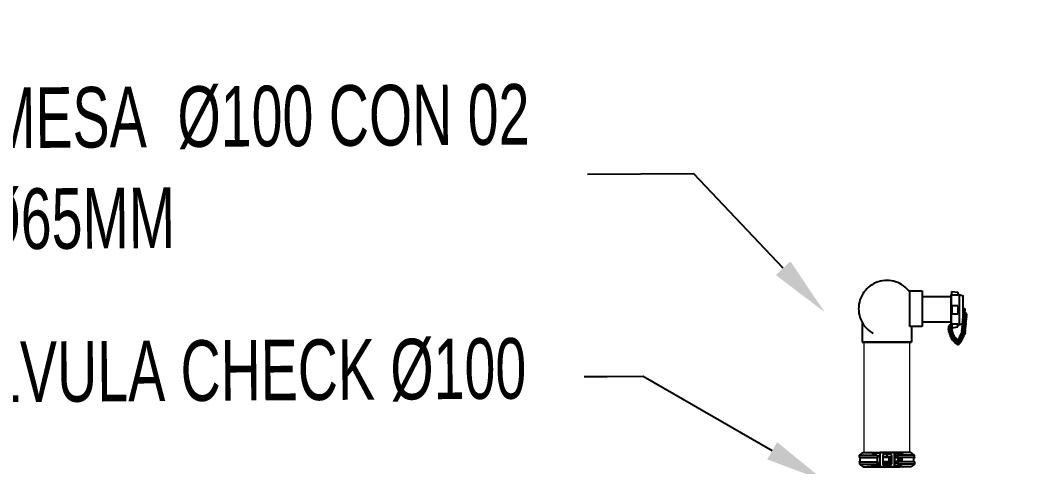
# Model space of a CAD drawing. Header units: millimetres. Extents: x 2471 to 2909, y 1327 to 1568.
# Drawn here: x 2778.845 to 2781.341, y 1411.479 to 1412.585 of the extents above; entities that cross this region are included whole.
import ezdxf
from ezdxf import colors
from ezdxf.entities.mleader import LeaderData, LeaderLine
from ezdxf.math import Vec2, Vec3

# ---------------------------------------------------------------- set-up
doc = ezdxf.new("R2010")
doc.units = ezdxf.units.MM
doc.linetypes.add('DASHED2', pattern=[0.375, 0.25, -0.125])
doc.layers.get('0').update_dxf_attribs({"color": 251, "lineweight": 9})
for name, color, linetype, lineweight in [('000 SOS 911 TEXTOS ACI', 7, 'Continuous', 9), ('000 SOS 911 TUB. ENTERRADA  ACI', 5, 'DASHED2', 25), ('000 SOS 911 TUBERIA ACI', 3, 'Continuous', 9)]:
    doc.layers.add(name, color=color, linetype=linetype, lineweight=lineweight)
doc.styles.add('PIPE', font='ARIALN.TTF', dxfattribs={"width": 0.8})

msp = doc.modelspace()

# ---------------------------------------------------------------- linework, layer by layer
at = {"color": 1, "linetype": 'Continuous', "ltscale": 0.05}
for p, q in [((2780.9339, 1411.515, 0), (2780.9339, 1411.7883, 0)), ((2781.0467, 1411.515, 0), (2781.0467, 1411.7883, 0))]:
    msp.add_line(p, q, dxfattribs=at)
at = {"layer": '000 SOS 911 TUB. ENTERRADA  ACI', "color": 3}
for p, q in [((2781.0464, 1411.9152, 0), (2781.0775, 1411.9152, 0)), ((2781.0464, 1411.8265, 0), (2781.0464, 1411.9152, 0)), ((2781.0775, 1411.9152, 0), (2781.0775, 1411.8265, 0)), ((2781.1489, 1411.8311, 0), (2781.1489, 1411.9063, 0)), ((2781.1489, 1411.9063, 0), (2781.1507, 1411.9063, 0)), ((2781.1489, 1411.9063, 0), (2781.1489, 1411.8311, 0)), ((2781.1507, 1411.9063, 0), (2781.1489, 1411.9063, 0)), ((2781.1507, 1411.9138, 0), (2781.1657, 1411.9115, 0)), ((2781.1507, 1411.9047, 0), (2781.1507, 1411.9138, 0)), ((2781.1657, 1411.9047, 0), (2781.1507, 1411.9047, 0)), ((2781.1657, 1411.9115, 0), (2781.1657, 1411.9047, 0)), ((2781.1657, 1411.9063, 0), (2781.1685, 1411.9063, 0)), ((2781.1685, 1411.9063, 0), (2781.1685, 1411.8311, 0)), ((2781.1685, 1411.9063, 0), (2781.1789, 1411.9024, 0)), ((2781.1489, 1411.9003, 0), (2781.0775, 1411.9003, 0)), ((2781.1489, 1411.9003, 0), (2781.0958, 1411.9003, 0)), ((2781.1507, 1411.8779, 0), (2781.1507, 1411.8575, 0)), ((2781.1657, 1411.8779, 0), (2781.1507, 1411.8779, 0)), ((2781.1657, 1411.8779, 0), (2781.1657, 1411.8575, 0)), ((2781.1789, 1411.859, 0), (2781.1789, 1411.9024, 0)), ((2781.1657, 1411.8575, 0), (2781.1507, 1411.8575, 0)), ((2781.1789, 1411.8658, 0), (2781.1789, 1411.8716, 0)), ((2781.1789, 1411.8716, 0), (2781.1831, 1411.8716, 0)), ((2781.1802, 1411.8658, 0), (2781.1789, 1411.8658, 0)), ((2781.18, 1411.8682, 0), (2781.181, 1411.8589, 0)), ((2781.1817, 1411.8684, 0), (2781.1828, 1411.8591, 0)), ((2781.1831, 1411.8658, 0), (2781.182, 1411.8658, 0)), ((2781.1831, 1411.8716, 0), (2781.1831, 1411.8658, 0)), ((2780.9284, 1411.8372, 0), (2780.9284, 1411.7883, 0)), ((2781.1489, 1411.8371, 0), (2781.0775, 1411.8371, 0)), ((2781.1489, 1411.8371, 0), (2781.0958, 1411.8371, 0)), ((2781.1507, 1411.8311, 0), (2781.1489, 1411.8311, 0)), ((2781.1657, 1411.8327, 0), (2781.1507, 1411.8327, 0)), ((2781.1507, 1411.8327, 0), (2781.1507, 1411.8285, 0)), ((2781.1657, 1411.8259, 0), (2781.1657, 1411.8327, 0)), ((2781.1685, 1411.8311, 0), (2781.1657, 1411.8311, 0)), ((2781.1685, 1411.8311, 0), (2781.1762, 1411.834, 0)), ((2781.1789, 1411.8434, 0), (2781.1789, 1411.8453, 0)), ((2781.1789, 1411.8375, 0), (2781.1789, 1411.8404, 0)), ((2781.0775, 1411.8265, 0), (2781.0464, 1411.8265, 0)), ((2781.051, 1411.8265, 0), (2781.051, 1411.7883, 0)), ((2781.1516, 1411.8237, 0), (2781.1657, 1411.8259, 0)), ((2780.9284, 1411.7883, 0), (2781.051, 1411.7883, 0)), ((2781.051, 1411.7883, 0), (2780.9284, 1411.7883, 0)), ((2780.9221, 1411.5085, 0), (2780.9314, 1411.515, 0)), ((2780.9221, 1411.5085, 0), (2780.9641, 1411.5085, 0)), ((2780.9221, 1411.5024, 0), (2780.9221, 1411.5085, 0)), ((2780.9314, 1411.515, 0), (2781.0082, 1411.515, 0)), ((2780.9641, 1411.5085, 0), (2780.9501, 1411.515, 0)), ((2780.9724, 1411.5113, 0), (2780.9501, 1411.515, 0)), ((2780.9649, 1411.5065, 0), (2780.9724, 1411.5065, 0)), ((2781.0492, 1411.515, 0), (2780.9724, 1411.515, 0)), ((2780.9724, 1411.515, 0), (2780.9724, 1411.4794, 0)), ((2780.9797, 1411.5085, 0), (2780.9797, 1411.4859, 0)), ((2780.9797, 1411.5044, 0), (2780.9903, 1411.505, 0)), ((2780.9996, 1411.51, 0), (2780.9811, 1411.51, 0)), ((2780.9903, 1411.5024, 0), (2780.9903, 1411.515, 0)), ((2780.9903, 1411.505, 0), (2781.0009, 1411.5045, 0)), ((2781.0009, 1411.5085, 0), (2781.0009, 1411.4859, 0)), ((2781.0082, 1411.515, 0), (2781.0082, 1411.4794, 0)), ((2781.0082, 1411.5113, 0), (2781.0305, 1411.515, 0)), ((2781.0164, 1411.5065, 0), (2781.0094, 1411.5065, 0)), ((2781.0165, 1411.5085, 0), (2781.0305, 1411.515, 0)), ((2781.0585, 1411.5085, 0), (2781.0165, 1411.5085, 0)), ((2781.0585, 1411.5085, 0), (2781.0492, 1411.515, 0)), ((2781.0585, 1411.5024, 0), (2781.0585, 1411.5085, 0)), ((2780.9221, 1411.5024, 0), (2780.9667, 1411.5024, 0)), ((2780.9221, 1411.492, 0), (2780.9221, 1411.4859, 0)), ((2780.9221, 1411.492, 0), (2780.9666, 1411.492, 0)), ((2780.9221, 1411.4859, 0), (2780.9641, 1411.4859, 0)), ((2780.9221, 1411.4859, 0), (2780.9314, 1411.4794, 0)), ((2780.9239, 1411.4948, 0), (2780.9239, 1411.4996, 0)), ((2780.9314, 1411.4794, 0), (2781.0082, 1411.4794, 0)), ((2781.0404, 1411.4794, 0), (2780.9402, 1411.4794, 0)), ((2780.9641, 1411.4859, 0), (2780.9501, 1411.4794, 0)), ((2780.9724, 1411.4831, 0), (2780.9501, 1411.4794, 0)), ((2780.9583, 1411.4794, 0), (2781.0224, 1411.4794, 0)), ((2780.9649, 1411.4879, 0), (2780.9724, 1411.4879, 0)), ((2781.0492, 1411.4794, 0), (2780.9724, 1411.4794, 0)), ((2781.0009, 1411.5024, 0), (2780.9797, 1411.5024, 0)), ((2781.0009, 1411.4921, 0), (2780.9797, 1411.4921, 0)), ((2780.9797, 1411.49, 0), (2780.9903, 1411.4892, 0)), ((2780.9996, 1411.4845, 0), (2780.9811, 1411.4845, 0)), ((2780.9903, 1411.4921, 0), (2780.9903, 1411.4794, 0)), ((2780.9903, 1411.4892, 0), (2781.0009, 1411.49, 0)), ((2780.9948, 1411.5024, 0), (2780.9948, 1411.4921, 0)), ((2780.9948, 1411.4987, 0), (2780.996, 1411.4921, 0)), ((2780.9955, 1411.5024, 0), (2780.9975, 1411.4921, 0)), ((2780.9968, 1411.5024, 0), (2780.9988, 1411.4921, 0)), ((2780.9983, 1411.5024, 0), (2781.0003, 1411.4921, 0)), ((2780.9994, 1411.5024, 0), (2781.0009, 1411.4948, 0)), ((2781.0082, 1411.4831, 0), (2781.0305, 1411.4794, 0)), ((2781.0164, 1411.502, 0), (2781.0094, 1411.502, 0)), ((2781.0164, 1411.4924, 0), (2781.0094, 1411.4924, 0)), ((2781.0164, 1411.4879, 0), (2781.0094, 1411.4879, 0)), ((2781.0165, 1411.5021, 0), (2781.0166, 1411.5016, 0)), ((2781.0585, 1411.4859, 0), (2781.0165, 1411.4859, 0)), ((2781.0165, 1411.4859, 0), (2781.0305, 1411.4794, 0)), ((2781.0585, 1411.5024, 0), (2781.0169, 1411.5024, 0)), ((2781.0585, 1411.492, 0), (2781.0169, 1411.492, 0)), ((2781.0177, 1411.4961, 0), (2781.0185, 1411.4921, 0)), ((2781.0179, 1411.5024, 0), (2781.0199, 1411.4921, 0)), ((2781.0193, 1411.5024, 0), (2781.0212, 1411.4921, 0)), ((2781.0207, 1411.5024, 0), (2781.0227, 1411.4921, 0)), ((2781.0219, 1411.5024, 0), (2781.0239, 1411.4921, 0)), ((2781.0233, 1411.5024, 0), (2781.0252, 1411.4921, 0)), ((2781.0247, 1411.5024, 0), (2781.0267, 1411.4921, 0)), ((2781.0259, 1411.5024, 0), (2781.0272, 1411.4959, 0)), ((2781.0272, 1411.5024, 0), (2781.0272, 1411.492, 0)), ((2781.0585, 1411.4859, 0), (2781.0492, 1411.4794, 0)), ((2781.0568, 1411.4948, 0), (2781.0568, 1411.4996, 0)), ((2781.0585, 1411.492, 0), (2781.0585, 1411.4859, 0))]:
    msp.add_line(p, q, dxfattribs=at)
for centre, radius, start, end in [((2780.9897, 1411.8708, 0), 0.0699, 35.7299, 324.2701), ((2781.1825, 1411.8501, 0), 0.00488, 140.9779, 293.9466), ((2781.1827, 1411.8559, 0), 0.00488, 112.7625, 298.6708), ((2781.1808, 1411.8687, 0), 0.00136, 314.3821, 234.4301), ((2781.1827, 1411.8559, 0), 0.00301, 122.1099, 282.6579), ((2781.1809, 1411.868, 0), 0.000948, 29.3089, 163.614), ((2781.1825, 1411.8501, 0), 0.00488, 316.2266, 118.6708), ((2781.1819, 1411.8589, 0), 0.000875, 182.8061, 10.1169), ((2781.1825, 1411.8501, 0), 0.00301, 319.6148, 102.6579), ((2781.1827, 1411.8559, 0), 0.00488, 320.9779, 92.026), ((2781.1827, 1411.8559, 0), 0.00301, 324.6375, 89.272), ((2781.147, 1411.8253, 0), 0.00488, 321.4125, 298.606), ((2781.147, 1411.8253, 0), 0.00301, 328.4165, 290.6799), ((2781.1806, 1411.8272, 0), 0.00488, 138.9502, 295.3046), ((2781.181, 1411.8331, 0), 0.00488, 141.4566, 296.6875), ((2781.1814, 1411.8386, 0), 0.00488, 139.9435, 298.8432), ((2781.1818, 1411.8443, 0), 0.00488, 136.2266, 297.5827), ((2781.1806, 1411.8272, 0), 0.00301, 142.1526, 283.8632), ((2781.181, 1411.8331, 0), 0.00301, 147.3878, 279.0312), ((2781.1814, 1411.8386, 0), 0.00301, 144.0896, 288.7693), ((2781.1806, 1411.8272, 0), 0.00488, 317.8217, 116.6875), ((2781.181, 1411.8331, 0), 0.00488, 318.9502, 118.8432), ((2781.1818, 1411.8443, 0), 0.00301, 139.6148, 283.0884), ((2781.1814, 1411.8386, 0), 0.00488, 321.4566, 117.5827), ((2781.1825, 1411.8501, 0), 0.00301, 144.6375, 276.9889), ((2781.1818, 1411.8443, 0), 0.00488, 319.9435, 113.9466), ((2781.181, 1411.8331, 0), 0.00301, 322.1526, 108.7693), ((2781.1806, 1411.8272, 0), 0.00301, 323.1404, 99.0312), ((2781.1814, 1411.8386, 0), 0.00301, 327.3878, 103.0884), ((2781.1818, 1411.8443, 0), 0.00301, 324.0896, 96.9889), ((2781.1466, 1411.8199, 0), 0.00488, 141.4125, 311.88), ((2781.1476, 1411.8143, 0), 0.00488, 154.2647, 319.238), ((2781.1466, 1411.8199, 0), 0.00301, 148.4165, 297.956), ((2781.1466, 1411.8199, 0), 0.00488, 334.2647, 118.606), ((2781.1476, 1411.8143, 0), 0.00488, 341.538, 131.88), ((2781.1494, 1411.8088, 0), 0.00488, 161.538, 322.9852), ((2781.1476, 1411.8143, 0), 0.00301, 158.6099, 302.9909), ((2781.1466, 1411.8199, 0), 0.00301, 338.6099, 110.6799), ((2781.1494, 1411.8088, 0), 0.00488, 345.6057, 139.238), ((2781.1476, 1411.8143, 0), 0.00301, 345.1281, 117.956), ((2781.1494, 1411.8088, 0), 0.00301, 165.1281, 313.0022), ((2781.1513, 1411.8036, 0), 0.00488, 165.6057, 324.3798), ((2781.1513, 1411.8036, 0), 0.00488, 346.7147, 142.9852), ((2781.1494, 1411.8088, 0), 0.00301, 351.5795, 122.9909), ((2781.1513, 1411.8036, 0), 0.00301, 171.5795, 309.201), ((2781.1513, 1411.8036, 0), 0.00301, 350.6338, 133.0022), ((2781.1536, 1411.7982, 0), 0.00488, 11.5353, 144.3798), ((2781.1741, 1411.8008, 0), 0.00488, 119.3024, 278.7204), ((2781.1741, 1411.8008, 0), 0.00301, 126.2022, 267.1315), ((2781.1766, 1411.8057, 0), 0.00488, 116.3285, 276.5161), ((2781.1766, 1411.8057, 0), 0.00301, 121.6754, 268.3925), ((2781.1741, 1411.8008, 0), 0.00488, 301.2282, 96.5161), ((2781.1741, 1411.8008, 0), 0.00301, 306.4841, 88.3925), ((2781.1792, 1411.8106, 0), 0.00488, 144.1882, 273.8072), ((2781.1795, 1411.816, 0), 0.00488, 140.4179, 301.2899), ((2781.1799, 1411.8216, 0), 0.00488, 137.8217, 297.9362), ((2781.1792, 1411.8106, 0), 0.00301, 151.6521, 262.4314), ((2781.1766, 1411.8057, 0), 0.00488, 299.3024, 93.8072), ((2781.1795, 1411.816, 0), 0.00301, 145.4944, 294.209), ((2781.1792, 1411.8106, 0), 0.00488, 296.3285, 121.2899), ((2781.1799, 1411.8216, 0), 0.00301, 143.1404, 285.9173), ((2781.1766, 1411.8057, 0), 0.00301, 306.2022, 82.4314), ((2781.1795, 1411.816, 0), 0.00488, 324.1882, 117.9362), ((2781.1799, 1411.8216, 0), 0.00488, 320.4179, 115.3046), ((2781.1792, 1411.8106, 0), 0.00301, 301.6754, 114.209), ((2781.1795, 1411.816, 0), 0.00301, 331.6521, 105.9173), ((2781.1799, 1411.8216, 0), 0.00301, 325.4944, 103.8632), ((2781.1536, 1411.7982, 0), 0.00488, 166.7147, 348.9915), ((2781.1536, 1411.7982, 0), 0.00301, 170.6338, 337.9565), ((2781.1536, 1411.7982, 0), 0.00301, 17.0303, 129.201), ((2781.1576, 1411.7944, 0), 0.00488, 9.6747, 168.9915), ((2781.1576, 1411.7944, 0), 0.00488, 191.5353, 346.7667), ((2781.1576, 1411.7944, 0), 0.00301, 17.1856, 157.9565), ((2781.1576, 1411.7944, 0), 0.00301, 197.0303, 339.77), ((2781.1613, 1411.7905, 0), 0.00488, 189.6747, 266.3628), ((2781.1613, 1411.7905, 0), 0.00488, 42.6967, 166.7667), ((2781.1613, 1411.7905, 0), 0.00301, 197.1856, 258.1736), ((2781.1613, 1411.7905, 0), 0.00301, 20.331, 159.77), ((2781.1656, 1411.7873, 0), 0.00488, 109.417, 82.9447), ((2781.1656, 1411.7873, 0), 0.00301, 115.237, 79.5967), ((2781.1613, 1411.7905, 0), 0.00301, 295.237, 349.4979), ((2781.1613, 1411.7905, 0), 0.00488, 289.417, 327.1322), ((2781.169, 1411.7911, 0), 0.00488, 114.2864, 262.9447), ((2781.169, 1411.7911, 0), 0.00301, 121.7195, 259.5967), ((2781.1719, 1411.7957, 0), 0.00488, 121.2282, 271.3944), ((2781.1719, 1411.7957, 0), 0.00301, 126.4841, 264.2582), ((2781.169, 1411.7911, 0), 0.00488, 286.3782, 91.3944), ((2781.169, 1411.7911, 0), 0.00301, 296.125, 84.2582), ((2781.1719, 1411.7957, 0), 0.00488, 294.2864, 98.7204), ((2781.1719, 1411.7957, 0), 0.00301, 301.7195, 87.1315), ((2780.9811, 1411.5086, 0), 0.0014, 91.1954, 181.7106), ((2780.9995, 1411.5086, 0), 0.0014, 358.2894, 88.8046), ((2781.0111, 1411.5042, 0), 0.00284, 126.888, 233.112), ((2781.0147, 1411.5042, 0), 0.00284, 306.888, 53.112), ((2780.9811, 1411.4859, 0), 0.0014, 178.2894, 268.8046), ((2780.9995, 1411.4859, 0), 0.0014, 271.1954, 1.7106), ((2781.0188, 1411.4972, 0), 0.0105, 153.1303, 206.8697), ((2781.0111, 1411.4902, 0), 0.00284, 126.888, 233.112), ((2781.0087, 1411.4972, 0), 0.00909, 328.4358, 31.5642), ((2781.0147, 1411.4902, 0), 0.00284, 306.888, 53.112)]:
    msp.add_arc(centre, radius, start, end, dxfattribs=at)
for points, knots in [([(2780.9641, 1411.5085, 0), (2780.9643, 1411.5083, 0), (2780.9649, 1411.5078, 0), (2780.9649, 1411.507, 0), (2780.9649, 1411.5065, 0)], [0, 0, 0, 0, 0.000969657, 0.002925995, 0.002925995, 0.002925995, 0.002925995]), ([(2780.9724, 1411.5061, 0), (2780.9714, 1411.506, 0), (2780.9696, 1411.5059, 0), (2780.9673, 1411.5039, 0), (2780.9661, 1411.5012, 0), (2780.9657, 1411.498, 0), (2780.9659, 1411.4948, 0), (2780.9665, 1411.4919, 0), (2780.9678, 1411.4897, 0), (2780.9696, 1411.4887, 0), (2780.9712, 1411.4881, 0), (2780.9721, 1411.4881, 0), (2780.9724, 1411.4881, 0)], [0, 0, 0, 0, 0.00384195, 0.00705555, 0.01125328, 0.01547058, 0.01953112, 0.02399039, 0.02700006, 0.02946337, 0.03220362, 0.03328565, 0.03328565, 0.03328565, 0.03328565]), ([(2781.0165, 1411.5085, 0), (2781.0163, 1411.5083, 0), (2781.0158, 1411.5078, 0), (2781.0157, 1411.507, 0), (2781.0157, 1411.5065, 0)], [0, 0, 0, 0, 0.000969657, 0.002925995, 0.002925995, 0.002925995, 0.002925995]), ([(2780.9221, 1411.5024, 0), (2780.9224, 1411.5022, 0), (2780.9231, 1411.5017, 0), (2780.9239, 1411.5007, 0), (2780.9239, 1411.4999, 0), (2780.9239, 1411.4996, 0)], [0, 0, 0, 0, 0.00141321, 0.003351351, 0.004643194, 0.004643194, 0.004643194, 0.004643194]), ([(2780.9221, 1411.492, 0), (2780.9224, 1411.4922, 0), (2780.9231, 1411.4927, 0), (2780.9239, 1411.4937, 0), (2780.9239, 1411.4945, 0), (2780.9239, 1411.4948, 0)], [0, 0, 0, 0, 0.00141321, 0.003351351, 0.004643194, 0.004643194, 0.004643194, 0.004643194]), ([(2780.9641, 1411.4859, 0), (2780.9643, 1411.4861, 0), (2780.9649, 1411.4866, 0), (2780.9649, 1411.4874, 0), (2780.9649, 1411.4879, 0)], [0, 0, 0, 0, 0.000969657, 0.002925995, 0.002925995, 0.002925995, 0.002925995]), ([(2781.0165, 1411.4859, 0), (2781.0163, 1411.4861, 0), (2781.0158, 1411.4866, 0), (2781.0157, 1411.4874, 0), (2781.0157, 1411.4879, 0)], [0, 0, 0, 0, 0.000969657, 0.002925995, 0.002925995, 0.002925995, 0.002925995]), ([(2781.0585, 1411.5024, 0), (2781.0582, 1411.5022, 0), (2781.0576, 1411.5017, 0), (2781.0567, 1411.5007, 0), (2781.0567, 1411.4999, 0), (2781.0568, 1411.4996, 0)], [0, 0, 0, 0, 0.00141321, 0.003351351, 0.004643194, 0.004643194, 0.004643194, 0.004643194]), ([(2781.0585, 1411.492, 0), (2781.0582, 1411.4922, 0), (2781.0576, 1411.4927, 0), (2781.0567, 1411.4937, 0), (2781.0567, 1411.4945, 0), (2781.0568, 1411.4948, 0)], [0, 0, 0, 0, 0.00141321, 0.003351351, 0.004643194, 0.004643194, 0.004643194, 0.004643194])]:
    msp.add_open_spline(points, degree=3, knots=knots, dxfattribs=at)
at = {"layer": '000 SOS 911 TUBERIA ACI', "ltscale": 0.25}
msp.add_circle((2780.7503, 1407.4061), 8.963, dxfattribs=at)

# ---------------------------------------------------------------- next in the draw order: leaders
at = {"layer": '000 SOS 911 TEXTOS ACI'}
ml = msp.add_multileader_mtext('Standard', dxfattribs=at)
ml.set_content('VÁLVULA CHECK %%C100', color=256, style='PIPE')
ml.set_leader_properties(color=7)
ml.build(insert=Vec2(0, 0))
ml.multileader.update_dxf_attribs({"text_left_attachment_type": 2, "text_right_attachment_type": 2, "dogleg_length": 2, "arrow_head_size": 0.15})
ctx = ml.context
ctx.base_point, ctx.char_height, ctx.arrow_head_size, ctx.landing_gap_size, ctx.plane_origin, ctx.plane_x_axis, ctx.plane_y_axis = Vec3(2778.4352, 1411.6894, 0.0001), 0.15, 0.15, 0.15, Vec3(2781.1953, 1410.9115, 0.0001), Vec3(0.999976, 0.006884), Vec3(-0.006884, 0.999976)
ctx.left_attachment, ctx.right_attachment = 2, 2
notes = []
notes.append((ctx, [(0, (1, 1, 0), (2780.3865, 1411.7029, 0.0001), (-0.999976, -0.006884), 0.1461, [(0, [(2780.8361, 1411.4443, 0.0001)], 0, [])])]))
ctx.mtext.insert, ctx.mtext.text_direction, ctx.mtext.rotation, ctx.mtext.width, ctx.mtext.defined_height, ctx.mtext.flow_direction = Vec3(2778.5845, 1411.7879, 0.0001), Vec3(0.999976, 0.006884), 0.006884, 1.637835, 0.5421, 5
ctx.mtext.has_bg_fill, ctx.mtext.bg_color, ctx.mtext.bg_scale_factor, ctx.mtext.bg_transparency, ctx.mtext.use_window_bg_color = 1, -1027028792, 1.5, 0, 1
for ctx, leaders in notes:
    for number, flags, end, landing, length, lines in leaders:
        leader = LeaderData()
        leader.index, (leader.has_last_leader_line, leader.has_dogleg_vector, leader.attachment_direction) = number, flags
        leader.last_leader_point, leader.dogleg_vector, leader.dogleg_length = Vec3(end), Vec3(landing), length
        for number, points, colour, breaks in lines:
            line = LeaderLine()
            line.index, line.vertices, line.color, line.breaks = number, Vec3.list(points), colors.encode_raw_color(colour), breaks
            leader.lines.append(line)
        ctx.leaders.append(leader)

# ---------------------------------------------------------------- next in the draw order: leaders
ml = msp.add_multileader_mtext('Standard', dxfattribs=at)
ml.set_content('VÁLVULA SIAMESA  %%C100 CON 02 SALIDAS DE %%C65MM ', color=256, style='PIPE')
ml.set_leader_properties(color=7)
ml.build(insert=Vec2(0, 0))
ml.multileader.update_dxf_attribs({"text_left_attachment_type": 2, "text_right_attachment_type": 2, "dogleg_length": 2, "arrow_head_size": 0.15})
ctx = ml.context
ctx.base_point, ctx.char_height, ctx.arrow_head_size, ctx.landing_gap_size, ctx.plane_origin, ctx.plane_x_axis, ctx.plane_y_axis = Vec3(2777.741, 1412.1857, 0.0001), 0.15, 0.15, 0.15, Vec3(2781.1953, 1411.3292, 0.0001), Vec3(0.999976, 0.006884), Vec3(-0.006884, 0.999976)
ctx.left_attachment, ctx.right_attachment = 2, 2
notes = []
notes.append((ctx, [(0, (1, 1, 0), (2780.5124, 1412.2048, 0.0001), (-0.999976, -0.006884), 0.2636, [(0, [(2780.8361, 1411.862, 0.0001)], 0, [])])]))
ctx.mtext.insert, ctx.mtext.text_direction, ctx.mtext.rotation, ctx.mtext.width, ctx.mtext.defined_height, ctx.mtext.flow_direction = Vec3(2777.8894, 1412.412, 0.0001), Vec3(0.999976, 0.006884), 0.006884, 2.357804, 0.3216, 5
ctx.mtext.has_bg_fill, ctx.mtext.bg_color, ctx.mtext.bg_scale_factor, ctx.mtext.bg_transparency, ctx.mtext.use_window_bg_color = 1, -1027028792, 1.5, 0, 1
for ctx, leaders in notes:
    for number, flags, end, landing, length, lines in leaders:
        leader = LeaderData()
        leader.index, (leader.has_last_leader_line, leader.has_dogleg_vector, leader.attachment_direction) = number, flags
        leader.last_leader_point, leader.dogleg_vector, leader.dogleg_length = Vec3(end), Vec3(landing), length
        for number, points, colour, breaks in lines:
            line = LeaderLine()
            line.index, line.vertices, line.color, line.breaks = number, Vec3.list(points), colors.encode_raw_color(colour), breaks
            leader.lines.append(line)
        ctx.leaders.append(leader)

doc.saveas('drawing.dxf')
